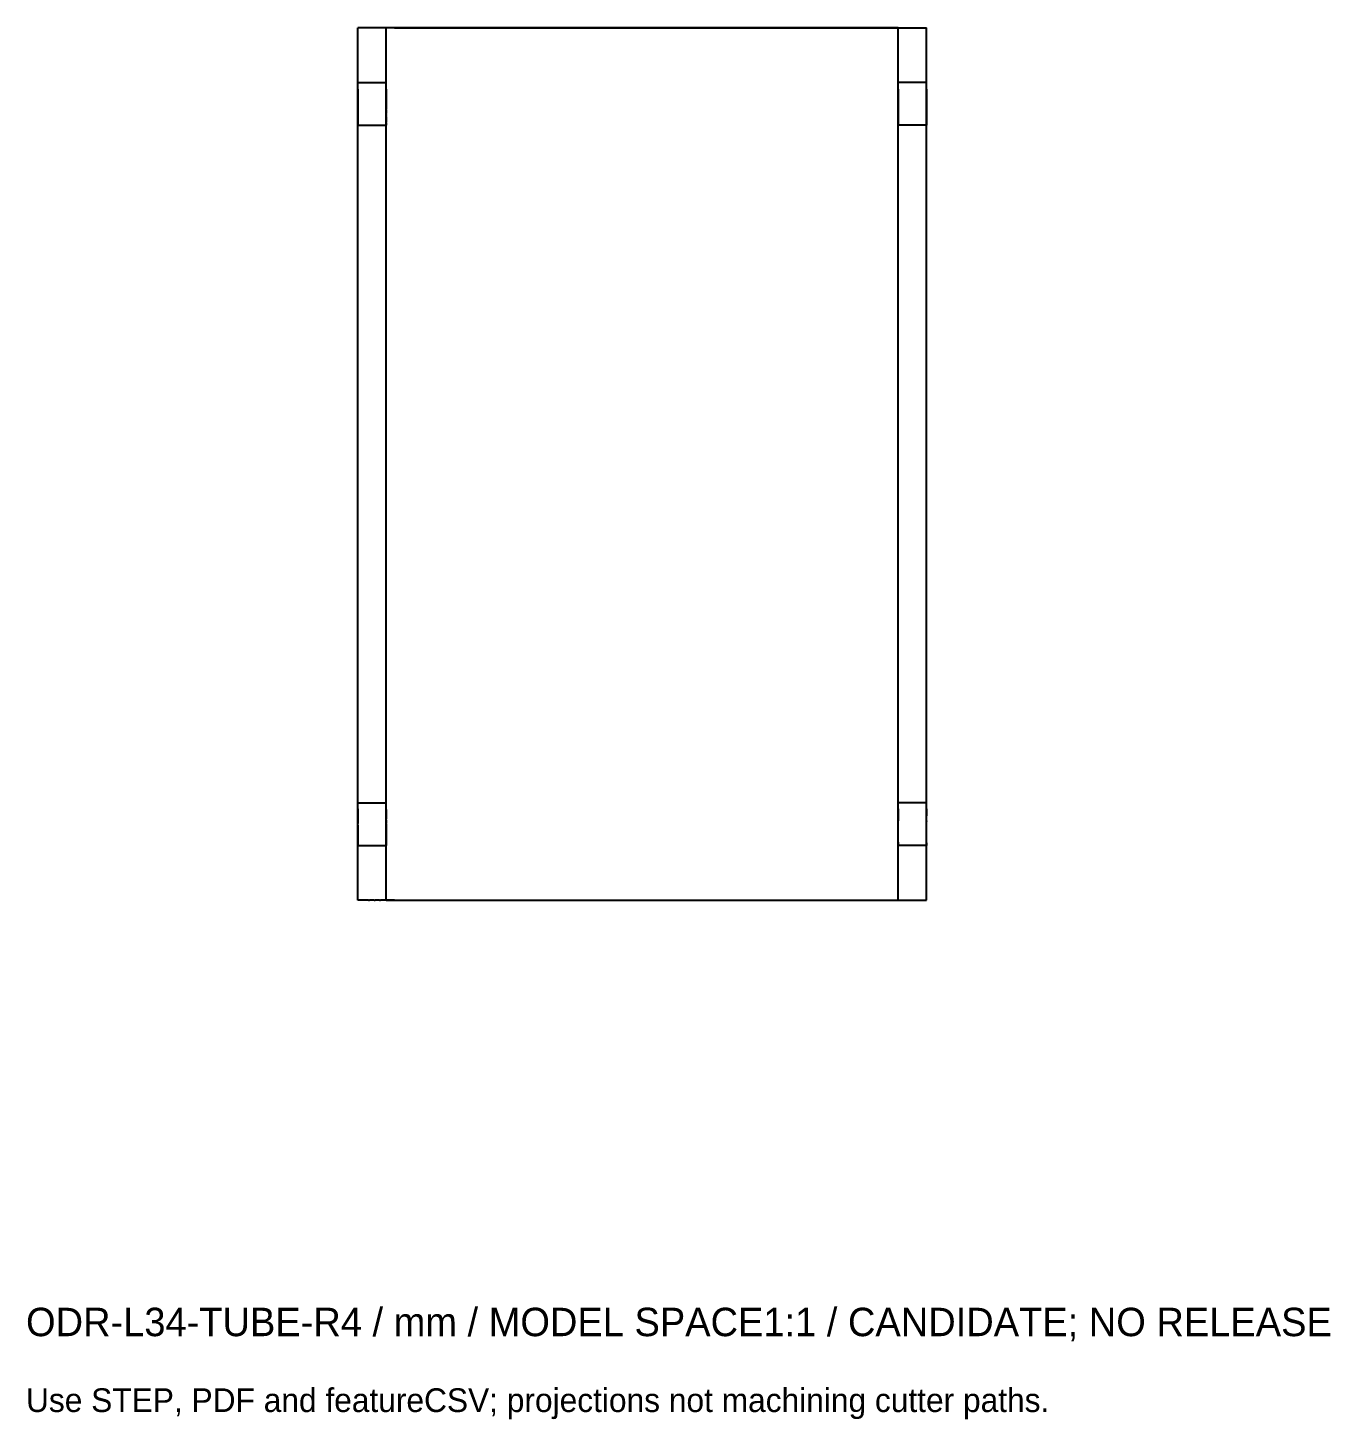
# Model space of a CAD drawing. Header units: millimetres. Extents: x -65 to 170, y -225 to 20.
# Drawn here: x -64.8 to 72.6, y -224.8 to -78 of the extents above; entities that cross this region are included whole.
import ezdxf

# ---------------------------------------------------------------- set-up
doc = ezdxf.new("R2010")
doc.units = ezdxf.units.MM
doc.layers.add('FRONT_XZ', color=7, linetype='Continuous')

msp = doc.modelspace()

# ---------------------------------------------------------------- linework, layer by layer
at = {"layer": 'FRONT_XZ'}
for p, q in [((-29.99, -78), (-30, -78)), ((-30, -170), (-30, -78)), ((-30, -78), (-30, -78)), ((-29.98, -78), (-29.99, -78)), ((-29.96, -78), (-29.98, -78)), ((-29.94, -78), (-29.96, -78)), ((-29.92, -78), (-29.94, -78)), ((-29.89, -78), (-29.92, -78)), ((-29.85, -78), (-29.89, -78)), ((-29.81, -78), (-29.85, -78)), ((-29.77, -78), (-29.81, -78)), ((-29.72, -78), (-29.77, -78)), ((-29.67, -78), (-29.72, -78)), ((-29.62, -78), (-29.67, -78)), ((-29.56, -78), (-29.62, -78)), ((-29.49, -78), (-29.56, -78)), ((-29.43, -78), (-29.49, -78)), ((-29.36, -78), (-29.43, -78)), ((-29.28, -78), (-29.36, -78)), ((-29.2, -78), (-29.28, -78)), ((-29.12, -78), (-29.2, -78)), ((-29.04, -78), (-29.12, -78)), ((-28.95, -78), (-29.04, -78)), ((-28.86, -78), (-28.95, -78)), ((-28.76, -78), (-28.86, -78)), ((-28.67, -78), (-28.76, -78)), ((-28.57, -78), (-28.67, -78)), ((-28.47, -78), (-28.57, -78)), ((-28.36, -78), (-28.47, -78)), ((-28.26, -78), (-28.36, -78)), ((-28.15, -78), (-28.26, -78)), ((-28.04, -78), (-28.15, -78)), ((-27.93, -78), (-28.04, -78)), ((-27.81, -78), (-27.93, -78)), ((-27.7, -78), (-27.81, -78)), ((-27.59, -78), (-27.7, -78)), ((-27.47, -78), (-27.59, -78)), ((-27.35, -78), (-27.47, -78)), ((-27.24, -78), (-27.35, -78)), ((-27.12, -78), (-27.24, -78)), ((-27, -78), (-27.12, -78)), ((27, -78), (-27, -78)), ((-26.99, -78), (-27, -78)), ((-27, -170), (-27, -78)), ((-27, -78), (-27, -78)), ((-26.98, -78), (-26.99, -78)), ((-26.96, -78), (-26.98, -78)), ((-26.94, -78), (-26.96, -78)), ((-26.92, -78), (-26.94, -78)), ((-26.89, -78), (-26.92, -78)), ((-26.85, -78), (-26.89, -78)), ((-26.81, -78), (-26.85, -78)), ((-26.77, -78), (-26.81, -78)), ((-26.72, -78), (-26.77, -78)), ((-26.67, -78), (-26.72, -78)), ((-26.62, -78), (-26.67, -78)), ((-26.56, -78), (-26.62, -78)), ((-26.49, -78), (-26.56, -78)), ((-26.43, -78), (-26.49, -78)), ((-26.36, -78), (-26.43, -78)), ((-26.28, -78), (-26.36, -78)), ((-26.2, -78), (-26.28, -78)), ((-26.12, -78), (-26.2, -78)), ((-26.12, -78), (-26.04, -78)), ((-26.04, -78), (-25.95, -78)), ((-25.95, -78), (-25.86, -78)), ((-25.86, -78), (-25.76, -78)), ((-25.76, -78), (-25.67, -78)), ((-25.67, -78), (-25.57, -78)), ((-25.57, -78), (-25.47, -78)), ((-25.47, -78), (-25.36, -78)), ((-25.36, -78), (-25.26, -78)), ((-25.26, -78), (-25.15, -78)), ((-25.15, -78), (-25.04, -78)), ((-25.04, -78), (-24.93, -78)), ((-24.93, -78), (-24.81, -78)), ((-24.81, -78), (-24.7, -78)), ((-24.7, -78), (-24.59, -78)), ((-24.59, -78), (-24.47, -78)), ((-24.47, -78), (-24.35, -78)), ((-24.35, -78), (-24.24, -78)), ((-24.24, -78), (-24.12, -78)), ((-24.12, -78), (-24, -78)), ((-24, -78), (24, -78)), ((24, -78), (24.12, -78)), ((24.12, -78), (24.24, -78)), ((24.24, -78), (24.35, -78)), ((24.35, -78), (24.47, -78)), ((24.47, -78), (24.59, -78)), ((24.59, -78), (24.7, -78)), ((24.7, -78), (24.81, -78)), ((24.81, -78), (24.93, -78)), ((24.93, -78), (25.04, -78)), ((25.04, -78), (25.15, -78)), ((25.15, -78), (25.26, -78)), ((25.26, -78), (25.36, -78)), ((25.36, -78), (25.47, -78)), ((25.47, -78), (25.57, -78)), ((25.57, -78), (25.67, -78)), ((25.67, -78), (25.76, -78)), ((25.76, -78), (25.86, -78)), ((25.86, -78), (25.95, -78)), ((25.95, -78), (26.04, -78)), ((26.04, -78), (26.12, -78)), ((26.12, -78), (26.2, -78)), ((26.2, -78), (26.28, -78)), ((26.28, -78), (26.36, -78)), ((26.36, -78), (26.43, -78)), ((26.43, -78), (26.49, -78)), ((26.49, -78), (26.56, -78)), ((26.56, -78), (26.62, -78)), ((26.62, -78), (26.67, -78)), ((26.67, -78), (26.72, -78)), ((26.72, -78), (26.77, -78)), ((26.77, -78), (26.81, -78)), ((26.81, -78), (26.85, -78)), ((26.85, -78), (26.89, -78)), ((26.89, -78), (26.92, -78)), ((26.92, -78), (26.94, -78)), ((26.94, -78), (26.96, -78)), ((26.98, -78), (26.96, -78)), ((26.99, -78), (26.98, -78)), ((26.99, -78), (27, -78)), ((27, -78), (27.12, -78)), ((27, -170), (27, -78)), ((27, -78), (27, -78)), ((27.12, -78), (27.24, -78)), ((27.24, -78), (27.35, -78)), ((27.35, -78), (27.47, -78)), ((27.47, -78), (27.59, -78)), ((27.59, -78), (27.7, -78)), ((27.7, -78), (27.81, -78)), ((27.81, -78), (27.93, -78)), ((27.93, -78), (28.04, -78)), ((28.04, -78), (28.15, -78)), ((28.15, -78), (28.26, -78)), ((28.26, -78), (28.36, -78)), ((28.36, -78), (28.47, -78)), ((28.47, -78), (28.57, -78)), ((28.57, -78), (28.67, -78)), ((28.67, -78), (28.76, -78)), ((28.76, -78), (28.86, -78)), ((28.86, -78), (28.95, -78)), ((28.95, -78), (29.04, -78)), ((29.04, -78), (29.12, -78)), ((29.12, -78), (29.2, -78)), ((29.2, -78), (29.28, -78)), ((29.28, -78), (29.36, -78)), ((29.36, -78), (29.43, -78)), ((29.43, -78), (29.49, -78)), ((29.49, -78), (29.56, -78)), ((29.56, -78), (29.62, -78)), ((29.62, -78), (29.67, -78)), ((29.67, -78), (29.72, -78)), ((29.72, -78), (29.77, -78)), ((29.77, -78), (29.81, -78)), ((29.81, -78), (29.85, -78)), ((29.85, -78), (29.89, -78)), ((29.89, -78), (29.92, -78)), ((29.92, -78), (29.94, -78)), ((29.94, -78), (29.96, -78)), ((29.96, -78), (29.98, -78)), ((29.98, -78), (29.99, -78)), ((29.99, -78), (30, -78)), ((30, -170), (30, -78)), ((30, -78), (30, -78)), ((-30, -83.76), (-30, -83.75)), ((-30, -83.75), (-30, -83.75)), ((-30, -83.75), (-27, -83.75)), ((-30, -83.77), (-30, -83.76)), ((-30, -83.79), (-30, -83.77)), ((-30, -83.8), (-30, -83.79)), ((-30, -83.82), (-30, -83.8)), ((-30, -83.85), (-30, -83.82)), ((-30, -83.88), (-30, -83.85)), ((-30, -83.91), (-30, -83.88)), ((-30, -83.94), (-30, -83.91)), ((-30, -83.98), (-30, -83.94)), ((-30, -84.02), (-30, -83.98)), ((-30, -84.07), (-30, -84.02)), ((-30, -84.11), (-30, -84.07)), ((-30, -84.16), (-30, -84.11)), ((-30, -84.22), (-30, -84.16)), ((-30, -84.27), (-30, -84.22)), ((-30, -84.33), (-30, -84.27)), ((-30, -84.39), (-30, -84.33)), ((-30, -84.46), (-30, -84.39)), ((-30, -84.46), (-30, -84.52)), ((-30, -84.52), (-30, -84.59)), ((-30, -84.59), (-30, -84.66)), ((-30, -84.66), (-30, -84.74)), ((-30, -84.74), (-30, -84.81)), ((-30, -84.81), (-30, -84.89)), ((-30, -84.89), (-30, -84.97)), ((-30, -84.97), (-30, -85.05)), ((-30, -85.05), (-30, -85.13)), ((-27, -83.76), (-27, -83.75)), ((-27, -83.75), (-27, -83.75)), ((-27, -83.77), (-27, -83.76)), ((-27, -83.79), (-27, -83.77)), ((-27, -83.8), (-27, -83.79)), ((-27, -83.82), (-27, -83.8)), ((-27, -83.85), (-27, -83.82)), ((-27, -83.88), (-27, -83.85)), ((-27, -83.91), (-27, -83.88)), ((-27, -83.94), (-27, -83.91)), ((-27, -83.98), (-27, -83.94)), ((-27, -84.02), (-27, -83.98)), ((-27, -84.07), (-27, -84.02)), ((-27, -84.11), (-27, -84.07)), ((-27, -84.16), (-27, -84.11)), ((-27, -84.22), (-27, -84.16)), ((-27, -84.27), (-27, -84.22)), ((-27, -84.33), (-27, -84.27)), ((-27, -84.39), (-27, -84.33)), ((-27, -84.46), (-27, -84.39)), ((-27, -84.46), (-27, -84.52)), ((-27, -84.52), (-27, -84.59)), ((-27, -84.59), (-27, -84.66)), ((-27, -84.66), (-27, -84.74)), ((-27, -84.74), (-27, -84.81)), ((-27, -84.81), (-27, -84.89)), ((-27, -84.89), (-27, -84.97)), ((-27, -84.97), (-27, -85.05)), ((-27, -85.05), (-27, -85.13)), ((27, -83.76), (27, -83.75)), ((30, -83.75), (27, -83.75)), ((27, -83.75), (27, -83.75)), ((27, -83.77), (27, -83.76)), ((27, -83.79), (27, -83.77)), ((27, -83.8), (27, -83.79)), ((27, -83.82), (27, -83.8)), ((27, -83.85), (27, -83.82)), ((27, -83.88), (27, -83.85)), ((27, -83.91), (27, -83.88)), ((27, -83.94), (27, -83.91)), ((27, -83.98), (27, -83.94)), ((27, -84.02), (27, -83.98)), ((27, -84.07), (27, -84.02)), ((27, -84.11), (27, -84.07)), ((27, -84.16), (27, -84.11)), ((27, -84.22), (27, -84.16)), ((27, -84.27), (27, -84.22)), ((27, -84.33), (27, -84.27)), ((27, -84.39), (27, -84.33)), ((27, -84.46), (27, -84.39)), ((27, -84.46), (27, -84.52)), ((27, -84.52), (27, -84.59)), ((27, -84.59), (27, -84.66)), ((27, -84.66), (27, -84.74)), ((27, -84.74), (27, -84.81)), ((27, -84.81), (27, -84.89)), ((27, -84.89), (27, -84.97)), ((27, -84.97), (27, -85.05)), ((27, -85.05), (27, -85.13)), ((30, -83.76), (30, -83.75)), ((30, -83.75), (30, -83.75)), ((30, -83.77), (30, -83.76)), ((30, -83.79), (30, -83.77)), ((30, -83.8), (30, -83.79)), ((30, -83.82), (30, -83.8)), ((30, -83.85), (30, -83.82)), ((30, -83.88), (30, -83.85)), ((30, -83.91), (30, -83.88)), ((30, -83.94), (30, -83.91)), ((30, -83.98), (30, -83.94)), ((30, -84.02), (30, -83.98)), ((30, -84.07), (30, -84.02)), ((30, -84.11), (30, -84.07)), ((30, -84.16), (30, -84.11)), ((30, -84.22), (30, -84.16)), ((30, -84.27), (30, -84.22)), ((30, -84.33), (30, -84.27)), ((30, -84.39), (30, -84.33)), ((30, -84.46), (30, -84.39)), ((30, -84.46), (30, -84.52)), ((30, -84.52), (30, -84.59)), ((30, -84.59), (30, -84.66)), ((30, -84.66), (30, -84.74)), ((30, -84.74), (30, -84.81)), ((30, -84.81), (30, -84.89)), ((30, -84.89), (30, -84.97)), ((30, -84.97), (30, -85.05)), ((30, -85.05), (30, -85.13)), ((-30, -85.13), (-30, -85.21)), ((-30, -85.21), (-30, -85.3)), ((-30, -85.3), (-30, -85.38)), ((-30, -85.38), (-30, -85.47)), ((-30, -85.47), (-30, -85.56)), ((-30, -85.56), (-30, -85.64)), ((-30, -85.64), (-30, -85.73)), ((-30, -85.73), (-30, -85.82)), ((-30, -85.82), (-30, -85.91)), ((-30, -85.91), (-30, -86)), ((-30, -86), (-30, -86.09)), ((-30, -86.09), (-30, -86.18)), ((-30, -86.18), (-30, -86.27)), ((-30, -86.27), (-30, -86.36)), ((-30, -86.36), (-30, -86.44)), ((-30, -86.44), (-30, -86.53)), ((-30, -86.53), (-30, -86.62)), ((-27, -85.13), (-27, -85.21)), ((-27, -85.21), (-27, -85.3)), ((-27, -85.3), (-27, -85.38)), ((-27, -85.38), (-27, -85.47)), ((-27, -85.47), (-27, -85.56)), ((-27, -85.56), (-27, -85.64)), ((-27, -85.64), (-27, -85.73)), ((-27, -85.73), (-27, -85.82)), ((-27, -85.82), (-27, -85.91)), ((-27, -85.91), (-27, -86)), ((-27, -86), (-27, -86.09)), ((-27, -86.09), (-27, -86.18)), ((-27, -86.18), (-27, -86.27)), ((-27, -86.27), (-27, -86.36)), ((-27, -86.36), (-27, -86.44)), ((-27, -86.44), (-27, -86.53)), ((-27, -86.53), (-27, -86.62)), ((27, -85.13), (27, -85.21)), ((27, -85.21), (27, -85.3)), ((27, -85.3), (27, -85.38)), ((27, -85.38), (27, -85.47)), ((27, -85.47), (27, -85.56)), ((27, -85.56), (27, -85.64)), ((27, -85.64), (27, -85.73)), ((27, -85.73), (27, -85.82)), ((27, -85.82), (27, -85.91)), ((27, -85.91), (27, -86)), ((27, -86), (27, -86.09)), ((27, -86.09), (27, -86.18)), ((27, -86.18), (27, -86.27)), ((27, -86.27), (27, -86.36)), ((27, -86.36), (27, -86.44)), ((27, -86.44), (27, -86.53)), ((27, -86.53), (27, -86.62)), ((30, -85.13), (30, -85.21)), ((30, -85.21), (30, -85.3)), ((30, -85.3), (30, -85.38)), ((30, -85.38), (30, -85.47)), ((30, -85.47), (30, -85.56)), ((30, -85.56), (30, -85.64)), ((30, -85.64), (30, -85.73)), ((30, -85.73), (30, -85.82)), ((30, -85.82), (30, -85.91)), ((30, -85.91), (30, -86)), ((30, -86), (30, -86.09)), ((30, -86.09), (30, -86.18)), ((30, -86.18), (30, -86.27)), ((30, -86.27), (30, -86.36)), ((30, -86.36), (30, -86.44)), ((30, -86.44), (30, -86.53)), ((30, -86.53), (30, -86.62)), ((-30, -86.62), (-30, -86.7)), ((-30, -86.7), (-30, -86.79)), ((-30, -86.79), (-30, -86.87)), ((-30, -86.87), (-30, -86.95)), ((-30, -86.95), (-30, -87.03)), ((-30, -87.03), (-30, -87.11)), ((-30, -87.11), (-30, -87.19)), ((-30, -87.19), (-30, -87.26)), ((-30, -87.26), (-30, -87.34)), ((-30, -87.34), (-30, -87.41)), ((-30, -87.41), (-30, -87.48)), ((-30, -87.48), (-30, -87.54)), ((-30, -87.54), (-30, -87.61)), ((-30, -87.61), (-30, -87.67)), ((-30, -87.67), (-30, -87.73)), ((-30, -87.73), (-30, -87.78)), ((-30, -87.78), (-30, -87.84)), ((-30, -87.84), (-30, -87.89)), ((-30, -87.89), (-30, -87.93)), ((-30, -87.93), (-30, -87.98)), ((-30, -87.98), (-30, -88.02)), ((-30, -88.02), (-30, -88.06)), ((-27, -86.7), (-27, -86.62)), ((-27, -86.7), (-27, -86.79)), ((-27, -86.79), (-27, -86.87)), ((-27, -86.87), (-27, -86.95)), ((-27, -87.03), (-27, -86.95)), ((-27, -87.03), (-27, -87.11)), ((-27, -87.19), (-27, -87.11)), ((-27, -87.19), (-27, -87.26)), ((-27, -87.34), (-27, -87.26)), ((-27, -87.34), (-27, -87.41)), ((-27, -87.41), (-27, -87.48)), ((-27, -87.48), (-27, -87.54)), ((-27, -87.54), (-27, -87.61)), ((-27, -87.61), (-27, -87.67)), ((-27, -87.67), (-27, -87.73)), ((-27, -87.73), (-27, -87.78)), ((-27, -87.78), (-27, -87.84)), ((-27, -87.89), (-27, -87.84)), ((-27, -87.89), (-27, -87.93)), ((-27, -87.98), (-27, -87.93)), ((-27, -87.98), (-27, -88.02)), ((-27, -88.06), (-27, -88.02)), ((27, -86.62), (27, -86.7)), ((27, -86.7), (27, -86.79)), ((27, -86.79), (27, -86.87)), ((27, -86.87), (27, -86.95)), ((27, -86.95), (27, -87.03)), ((27, -87.03), (27, -87.11)), ((27, -87.11), (27, -87.19)), ((27, -87.19), (27, -87.26)), ((27, -87.26), (27, -87.34)), ((27, -87.34), (27, -87.41)), ((27, -87.41), (27, -87.48)), ((27, -87.48), (27, -87.54)), ((27, -87.54), (27, -87.61)), ((27, -87.61), (27, -87.67)), ((27, -87.67), (27, -87.73)), ((27, -87.73), (27, -87.78)), ((27, -87.78), (27, -87.84)), ((27, -87.84), (27, -87.89)), ((27, -87.89), (27, -87.93)), ((27, -87.93), (27, -87.98)), ((27, -87.98), (27, -88.02)), ((27, -88.02), (27, -88.06)), ((30, -86.62), (30, -86.7)), ((30, -86.7), (30, -86.79)), ((30, -86.79), (30, -86.87)), ((30, -86.87), (30, -86.95)), ((30, -86.95), (30, -87.03)), ((30, -87.03), (30, -87.11)), ((30, -87.11), (30, -87.19)), ((30, -87.19), (30, -87.26)), ((30, -87.26), (30, -87.34)), ((30, -87.34), (30, -87.41)), ((30, -87.41), (30, -87.48)), ((30, -87.48), (30, -87.54)), ((30, -87.54), (30, -87.61)), ((30, -87.61), (30, -87.67)), ((30, -87.67), (30, -87.73)), ((30, -87.73), (30, -87.78)), ((30, -87.78), (30, -87.84)), ((30, -87.84), (30, -87.89)), ((30, -87.89), (30, -87.93)), ((30, -87.93), (30, -87.98)), ((30, -87.98), (30, -88.02)), ((30, -88.02), (30, -88.06)), ((-30, -88.06), (-30, -88.09)), ((-30, -88.09), (-30, -88.12)), ((-30, -88.12), (-30, -88.15)), ((-30, -88.15), (-30, -88.18)), ((-30, -88.18), (-30, -88.2)), ((-30, -88.2), (-30, -88.21)), ((-30, -88.21), (-30, -88.23)), ((-30, -88.23), (-30, -88.24)), ((-30, -88.24), (-30, -88.25)), ((-30, -88.25), (-30, -88.25)), ((-30, -88.25), (-27, -88.25)), ((-27, -88.06), (-27, -88.09)), ((-27, -88.12), (-27, -88.09)), ((-27, -88.12), (-27, -88.15)), ((-27, -88.15), (-27, -88.18)), ((-27, -88.18), (-27, -88.2)), ((-27, -88.2), (-27, -88.21)), ((-27, -88.21), (-27, -88.23)), ((-27, -88.23), (-27, -88.24)), ((-27, -88.24), (-27, -88.25)), ((-27, -88.25), (-27, -88.25)), ((27, -88.06), (27, -88.09)), ((27, -88.09), (27, -88.12)), ((27, -88.12), (27, -88.15)), ((27, -88.15), (27, -88.18)), ((27, -88.18), (27, -88.2)), ((27, -88.2), (27, -88.21)), ((27, -88.21), (27, -88.23)), ((27, -88.23), (27, -88.24)), ((27, -88.24), (27, -88.25)), ((30, -88.25), (27, -88.25)), ((27, -88.25), (27, -88.25)), ((30, -88.06), (30, -88.09)), ((30, -88.09), (30, -88.12)), ((30, -88.12), (30, -88.15)), ((30, -88.15), (30, -88.18)), ((30, -88.18), (30, -88.2)), ((30, -88.21), (30, -88.2)), ((30, -88.21), (30, -88.23)), ((30, -88.23), (30, -88.24)), ((30, -88.24), (30, -88.25)), ((30, -88.25), (30, -88.25)), ((-30, -159.76), (-30, -159.75)), ((-30, -159.75), (-30, -159.75)), ((-30, -159.75), (-27, -159.75)), ((-30, -159.77), (-30, -159.76)), ((-30, -159.79), (-30, -159.77)), ((-30, -159.8), (-30, -159.79)), ((-30, -159.82), (-30, -159.8)), ((-30, -159.85), (-30, -159.82)), ((-30, -159.88), (-30, -159.85)), ((-30, -159.91), (-30, -159.88)), ((-30, -159.94), (-30, -159.91)), ((-30, -159.98), (-30, -159.94)), ((-27, -159.76), (-27, -159.75)), ((-27, -159.75), (-27, -159.75)), ((-27, -159.77), (-27, -159.76)), ((-27, -159.79), (-27, -159.77)), ((-27, -159.8), (-27, -159.79)), ((-27, -159.82), (-27, -159.8)), ((-27, -159.85), (-27, -159.82)), ((-27, -159.88), (-27, -159.85)), ((-27, -159.91), (-27, -159.88)), ((-27, -159.94), (-27, -159.91)), ((-27, -159.98), (-27, -159.94)), ((27, -159.76), (27, -159.75)), ((30, -159.75), (27, -159.75)), ((27, -159.75), (27, -159.75)), ((27, -159.77), (27, -159.76)), ((27, -159.79), (27, -159.77)), ((27, -159.8), (27, -159.79)), ((27, -159.82), (27, -159.8)), ((27, -159.85), (27, -159.82)), ((27, -159.88), (27, -159.85)), ((27, -159.91), (27, -159.88)), ((27, -159.94), (27, -159.91)), ((27, -159.98), (27, -159.94)), ((30, -159.76), (30, -159.75)), ((30, -159.75), (30, -159.75)), ((30, -159.77), (30, -159.76)), ((30, -159.79), (30, -159.77)), ((30, -159.8), (30, -159.79)), ((30, -159.82), (30, -159.8)), ((30, -159.85), (30, -159.82)), ((30, -159.88), (30, -159.85)), ((30, -159.91), (30, -159.88)), ((30, -159.94), (30, -159.91)), ((30, -159.98), (30, -159.94)), ((-30, -160.02), (-30, -159.98)), ((-30, -160.07), (-30, -160.02)), ((-30, -160.11), (-30, -160.07)), ((-30, -160.16), (-30, -160.11)), ((-30, -160.22), (-30, -160.16)), ((-30, -160.27), (-30, -160.22)), ((-30, -160.33), (-30, -160.27)), ((-30, -160.39), (-30, -160.33)), ((-30, -160.39), (-30, -160.46)), ((-30, -160.46), (-30, -160.52)), ((-30, -160.52), (-30, -160.59)), ((-30, -160.59), (-30, -160.66)), ((-30, -160.66), (-30, -160.74)), ((-30, -160.74), (-30, -160.81)), ((-30, -160.81), (-30, -160.89)), ((-30, -160.89), (-30, -160.97)), ((-30, -160.97), (-30, -161.05)), ((-30, -161.05), (-30, -161.13)), ((-30, -161.13), (-30, -161.21)), ((-30, -161.21), (-30, -161.3)), ((-30, -161.3), (-30, -161.38)), ((-30, -161.38), (-30, -161.47)), ((-27, -160.02), (-27, -159.98)), ((-27, -160.07), (-27, -160.02)), ((-27, -160.11), (-27, -160.07)), ((-27, -160.16), (-27, -160.11)), ((-27, -160.22), (-27, -160.16)), ((-27, -160.27), (-27, -160.22)), ((-27, -160.33), (-27, -160.27)), ((-27, -160.39), (-27, -160.33)), ((-27, -160.46), (-27, -160.39)), ((-27, -160.46), (-27, -160.52)), ((-27, -160.52), (-27, -160.59)), ((-27, -160.59), (-27, -160.66)), ((-27, -160.66), (-27, -160.74)), ((-27, -160.74), (-27, -160.81)), ((-27, -160.81), (-27, -160.89)), ((-27, -160.89), (-27, -160.97)), ((-27, -160.97), (-27, -161.05)), ((-27, -161.05), (-27, -161.13)), ((-27, -161.13), (-27, -161.21)), ((-27, -161.21), (-27, -161.3)), ((-27, -161.3), (-27, -161.38)), ((-27, -161.38), (-27, -161.47)), ((27, -160.02), (27, -159.98)), ((27, -160.07), (27, -160.02)), ((27, -160.11), (27, -160.07)), ((27, -160.16), (27, -160.11)), ((27, -160.22), (27, -160.16)), ((27, -160.27), (27, -160.22)), ((27, -160.33), (27, -160.27)), ((27, -160.39), (27, -160.33)), ((27, -160.39), (27, -160.46)), ((27, -160.46), (27, -160.52)), ((27, -160.52), (27, -160.59)), ((27, -160.59), (27, -160.66)), ((27, -160.66), (27, -160.74)), ((27, -160.74), (27, -160.81)), ((27, -160.81), (27, -160.89)), ((27, -160.89), (27, -160.97)), ((27, -160.97), (27, -161.05)), ((27, -161.05), (27, -161.13)), ((27, -161.13), (27, -161.21)), ((27, -161.21), (27, -161.3)), ((27, -161.3), (27, -161.38)), ((27, -161.38), (27, -161.47)), ((30, -160.02), (30, -159.98)), ((30, -160.07), (30, -160.02)), ((30, -160.11), (30, -160.07)), ((30, -160.16), (30, -160.11)), ((30, -160.22), (30, -160.16)), ((30, -160.27), (30, -160.22)), ((30, -160.33), (30, -160.27)), ((30, -160.39), (30, -160.33)), ((30, -160.39), (30, -160.46)), ((30, -160.46), (30, -160.52)), ((30, -160.52), (30, -160.59)), ((30, -160.59), (30, -160.66)), ((30, -160.66), (30, -160.74)), ((30, -160.74), (30, -160.81)), ((30, -160.81), (30, -160.89)), ((30, -160.89), (30, -160.97)), ((30, -160.97), (30, -161.05)), ((30, -161.05), (30, -161.13)), ((30, -161.21), (30, -161.13)), ((30, -161.3), (30, -161.21)), ((30, -161.38), (30, -161.3)), ((30, -161.47), (30, -161.38)), ((-30, -161.47), (-30, -161.56)), ((-30, -161.56), (-30, -161.64)), ((-30, -161.64), (-30, -161.73)), ((-30, -161.73), (-30, -161.82)), ((-30, -161.82), (-30, -161.91)), ((-30, -162), (-30, -161.91)), ((-30, -162.09), (-30, -162)), ((-30, -162.09), (-30, -162.18)), ((-30, -162.18), (-30, -162.27)), ((-30, -162.27), (-30, -162.36)), ((-30, -162.36), (-30, -162.44)), ((-30, -162.44), (-30, -162.53)), ((-30, -162.53), (-30, -162.62)), ((-30, -162.62), (-30, -162.7)), ((-30, -162.7), (-30, -162.79)), ((-30, -162.79), (-30, -162.87)), ((-30, -162.87), (-30, -162.95)), ((-27, -161.56), (-27, -161.47)), ((-27, -161.56), (-27, -161.64)), ((-27, -161.64), (-27, -161.73)), ((-27, -161.73), (-27, -161.82)), ((-27, -161.82), (-27, -161.91)), ((-27, -162), (-27, -161.91)), ((-27, -162), (-27, -162.09)), ((-27, -162.09), (-27, -162.18)), ((-27, -162.18), (-27, -162.27)), ((-27, -162.27), (-27, -162.36)), ((-27, -162.36), (-27, -162.44)), ((-27, -162.44), (-27, -162.53)), ((-27, -162.53), (-27, -162.62)), ((-27, -162.62), (-27, -162.7)), ((-27, -162.7), (-27, -162.79)), ((-27, -162.79), (-27, -162.87)), ((-27, -162.87), (-27, -162.95)), ((27, -161.47), (27, -161.56)), ((27, -161.56), (27, -161.64)), ((27, -161.73), (27, -161.64)), ((27, -161.82), (27, -161.73)), ((27, -161.91), (27, -161.82)), ((27, -162), (27, -161.91)), ((27, -162.09), (27, -162)), ((27, -162.18), (27, -162.09)), ((27, -162.27), (27, -162.18)), ((27, -162.36), (27, -162.27)), ((27, -162.44), (27, -162.36)), ((27, -162.53), (27, -162.44)), ((27, -162.62), (27, -162.53)), ((27, -162.7), (27, -162.62)), ((27, -162.79), (27, -162.7)), ((27, -162.87), (27, -162.79)), ((27, -162.95), (27, -162.87)), ((30, -161.56), (30, -161.47)), ((30, -161.64), (30, -161.56)), ((30, -161.64), (30, -161.73)), ((30, -161.82), (30, -161.73)), ((30, -161.91), (30, -161.82)), ((30, -162), (30, -161.91)), ((30, -162.09), (30, -162)), ((30, -162.18), (30, -162.09)), ((30, -162.27), (30, -162.18)), ((30, -162.36), (30, -162.27)), ((30, -162.44), (30, -162.36)), ((30, -162.53), (30, -162.44)), ((30, -162.62), (30, -162.53)), ((30, -162.7), (30, -162.62)), ((30, -162.79), (30, -162.7)), ((30, -162.87), (30, -162.79)), ((30, -162.95), (30, -162.87)), ((-30, -162.95), (-30, -163.03)), ((-30, -163.03), (-30, -163.11)), ((-30, -163.11), (-30, -163.19)), ((-30, -163.19), (-30, -163.26)), ((-30, -163.26), (-30, -163.34)), ((-30, -163.34), (-30, -163.41)), ((-30, -163.41), (-30, -163.48)), ((-30, -163.48), (-30, -163.54)), ((-30, -163.54), (-30, -163.61)), ((-30, -163.61), (-30, -163.67)), ((-30, -163.67), (-30, -163.73)), ((-30, -163.73), (-30, -163.78)), ((-30, -163.78), (-30, -163.84)), ((-30, -163.84), (-30, -163.89)), ((-30, -163.89), (-30, -163.93)), ((-30, -163.93), (-30, -163.98)), ((-30, -163.98), (-30, -164.02)), ((-30, -164.02), (-30, -164.06)), ((-30, -164.06), (-30, -164.09)), ((-30, -164.09), (-30, -164.12)), ((-30, -164.12), (-30, -164.15)), ((-30, -164.15), (-30, -164.18)), ((-30, -164.18), (-30, -164.2)), ((-30, -164.2), (-30, -164.21)), ((-30, -164.21), (-30, -164.23)), ((-30, -164.23), (-30, -164.24)), ((-30, -164.24), (-30, -164.25)), ((-30, -164.25), (-30, -164.25)), ((-30, -164.25), (-27, -164.25)), ((-27, -162.95), (-27, -163.03)), ((-27, -163.03), (-27, -163.11)), ((-27, -163.11), (-27, -163.19)), ((-27, -163.19), (-27, -163.26)), ((-27, -163.26), (-27, -163.34)), ((-27, -163.34), (-27, -163.41)), ((-27, -163.41), (-27, -163.48)), ((-27, -163.48), (-27, -163.54)), ((-27, -163.54), (-27, -163.61)), ((-27, -163.61), (-27, -163.67)), ((-27, -163.67), (-27, -163.73)), ((-27, -163.73), (-27, -163.78)), ((-27, -163.78), (-27, -163.84)), ((-27, -163.84), (-27, -163.89)), ((-27, -163.89), (-27, -163.93)), ((-27, -163.93), (-27, -163.98)), ((-27, -163.98), (-27, -164.02)), ((-27, -164.02), (-27, -164.06)), ((-27, -164.06), (-27, -164.09)), ((-27, -164.09), (-27, -164.12)), ((-27, -164.12), (-27, -164.15)), ((-27, -164.15), (-27, -164.18)), ((-27, -164.18), (-27, -164.2)), ((-27, -164.2), (-27, -164.21)), ((-27, -164.21), (-27, -164.23)), ((-27, -164.23), (-27, -164.24)), ((-27, -164.24), (-27, -164.25)), ((-27, -164.25), (-27, -164.25)), ((27, -163.03), (27, -162.95)), ((27, -163.11), (27, -163.03)), ((27, -163.19), (27, -163.11)), ((27, -163.26), (27, -163.19)), ((27, -163.34), (27, -163.26)), ((27, -163.41), (27, -163.34)), ((27, -163.48), (27, -163.41)), ((27, -163.54), (27, -163.48)), ((27, -163.61), (27, -163.54)), ((27, -163.67), (27, -163.61)), ((27, -163.73), (27, -163.67)), ((27, -163.78), (27, -163.73)), ((27, -163.84), (27, -163.78)), ((27, -163.89), (27, -163.84)), ((27, -163.89), (27, -163.93)), ((27, -163.93), (27, -163.98)), ((27, -163.98), (27, -164.02)), ((27, -164.02), (27, -164.06)), ((27, -164.06), (27, -164.09)), ((27, -164.09), (27, -164.12)), ((27, -164.12), (27, -164.15)), ((27, -164.15), (27, -164.18)), ((27, -164.18), (27, -164.2)), ((27, -164.2), (27, -164.21)), ((27, -164.21), (27, -164.23)), ((27, -164.23), (27, -164.24)), ((27, -164.24), (27, -164.25)), ((30, -164.25), (27, -164.25)), ((27, -164.25), (27, -164.25)), ((30, -163.03), (30, -162.95)), ((30, -163.11), (30, -163.03)), ((30, -163.19), (30, -163.11)), ((30, -163.26), (30, -163.19)), ((30, -163.34), (30, -163.26)), ((30, -163.41), (30, -163.34)), ((30, -163.48), (30, -163.41)), ((30, -163.54), (30, -163.48)), ((30, -163.61), (30, -163.54)), ((30, -163.67), (30, -163.61)), ((30, -163.73), (30, -163.67)), ((30, -163.78), (30, -163.73)), ((30, -163.84), (30, -163.78)), ((30, -163.89), (30, -163.84)), ((30, -163.93), (30, -163.89)), ((30, -163.98), (30, -163.93)), ((30, -163.98), (30, -164.02)), ((30, -164.02), (30, -164.06)), ((30, -164.06), (30, -164.09)), ((30, -164.09), (30, -164.12)), ((30, -164.12), (30, -164.15)), ((30, -164.15), (30, -164.18)), ((30, -164.18), (30, -164.2)), ((30, -164.2), (30, -164.21)), ((30, -164.21), (30, -164.23)), ((30, -164.23), (30, -164.24)), ((30, -164.24), (30, -164.25)), ((30, -164.25), (30, -164.25)), ((-29.99, -170), (-30, -170)), ((-30, -170), (-30, -170)), ((-29.98, -170), (-29.99, -170)), ((-29.96, -170), (-29.98, -170)), ((-29.94, -170), (-29.96, -170)), ((-29.92, -170), (-29.94, -170)), ((-29.89, -170), (-29.92, -170)), ((-29.85, -170), (-29.89, -170)), ((-29.81, -170), (-29.85, -170)), ((-29.77, -170), (-29.81, -170)), ((-29.72, -170), (-29.77, -170)), ((-29.67, -170), (-29.72, -170)), ((-29.62, -170), (-29.67, -170)), ((-29.56, -170), (-29.62, -170)), ((-29.49, -170), (-29.56, -170)), ((-29.43, -170), (-29.49, -170)), ((-29.36, -170), (-29.43, -170)), ((-29.28, -170), (-29.36, -170)), ((-29.2, -170), (-29.28, -170)), ((-29.12, -170), (-29.2, -170)), ((-29.04, -170), (-29.12, -170)), ((-28.95, -170), (-29.04, -170)), ((-28.86, -170), (-28.95, -170)), ((-28.86, -170), (-28.76, -170)), ((-28.67, -170), (-28.76, -170)), ((-28.57, -170), (-28.67, -170)), ((-28.47, -170), (-28.57, -170)), ((-28.36, -170), (-28.47, -170)), ((-28.26, -170), (-28.36, -170)), ((-28.26, -170), (-28.15, -170)), ((-28.04, -170), (-28.15, -170)), ((-27.93, -170), (-28.04, -170)), ((-27.81, -170), (-27.93, -170)), ((-27.7, -170), (-27.81, -170)), ((-27.7, -170), (-27.59, -170)), ((-27.47, -170), (-27.59, -170)), ((-27.35, -170), (-27.47, -170)), ((-27.24, -170), (-27.35, -170)), ((-27.12, -170), (-27.24, -170)), ((-27, -170), (-27.12, -170)), ((-27, -170), (27, -170)), ((-26.99, -170), (-27, -170)), ((-27, -170), (-27, -170)), ((-26.98, -170), (-26.99, -170)), ((-26.96, -170), (-26.98, -170)), ((-26.94, -170), (-26.96, -170)), ((-26.92, -170), (-26.94, -170)), ((-26.89, -170), (-26.92, -170)), ((-26.85, -170), (-26.89, -170)), ((-26.81, -170), (-26.85, -170)), ((-26.77, -170), (-26.81, -170)), ((-26.72, -170), (-26.77, -170)), ((-26.67, -170), (-26.72, -170)), ((-26.62, -170), (-26.67, -170)), ((-26.56, -170), (-26.62, -170)), ((-26.49, -170), (-26.56, -170)), ((-26.43, -170), (-26.49, -170)), ((-26.36, -170), (-26.43, -170)), ((-26.28, -170), (-26.36, -170)), ((-26.2, -170), (-26.28, -170)), ((-26.12, -170), (-26.2, -170)), ((-26.12, -170), (-26.04, -170)), ((-26.04, -170), (-25.95, -170)), ((-25.95, -170), (-25.86, -170)), ((-25.86, -170), (-25.76, -170)), ((-25.76, -170), (-25.67, -170)), ((-25.67, -170), (-25.57, -170)), ((-25.57, -170), (-25.47, -170)), ((-25.47, -170), (-25.36, -170)), ((-25.36, -170), (-25.26, -170)), ((-25.26, -170), (-25.15, -170)), ((-25.15, -170), (-25.04, -170)), ((-25.04, -170), (-24.93, -170)), ((-24.93, -170), (-24.81, -170)), ((-24.81, -170), (-24.7, -170)), ((-24.7, -170), (-24.59, -170)), ((-24.59, -170), (-24.47, -170)), ((-24.47, -170), (-24.35, -170)), ((-24.35, -170), (-24.24, -170)), ((-24.24, -170), (-24.12, -170)), ((-24.12, -170), (-24, -170)), ((-24, -170), (24, -170)), ((24, -170), (24.12, -170)), ((24.12, -170), (24.24, -170)), ((24.24, -170), (24.35, -170)), ((24.35, -170), (24.47, -170)), ((24.47, -170), (24.59, -170)), ((24.59, -170), (24.7, -170)), ((24.7, -170), (24.81, -170)), ((24.81, -170), (24.93, -170)), ((24.93, -170), (25.04, -170)), ((25.04, -170), (25.15, -170)), ((25.15, -170), (25.26, -170)), ((25.26, -170), (25.36, -170)), ((25.36, -170), (25.47, -170)), ((25.47, -170), (25.57, -170)), ((25.57, -170), (25.67, -170)), ((25.67, -170), (25.76, -170)), ((25.76, -170), (25.86, -170)), ((25.86, -170), (25.95, -170)), ((25.95, -170), (26.04, -170)), ((26.04, -170), (26.12, -170)), ((26.12, -170), (26.2, -170)), ((26.2, -170), (26.28, -170)), ((26.28, -170), (26.36, -170)), ((26.36, -170), (26.43, -170)), ((26.43, -170), (26.49, -170)), ((26.49, -170), (26.56, -170)), ((26.56, -170), (26.62, -170)), ((26.62, -170), (26.67, -170)), ((26.67, -170), (26.72, -170)), ((26.72, -170), (26.77, -170)), ((26.77, -170), (26.81, -170)), ((26.81, -170), (26.85, -170)), ((26.85, -170), (26.89, -170)), ((26.89, -170), (26.92, -170)), ((26.92, -170), (26.94, -170)), ((26.94, -170), (26.96, -170)), ((26.98, -170), (26.96, -170)), ((26.98, -170), (26.99, -170)), ((26.99, -170), (27, -170)), ((27, -170), (27.12, -170)), ((27, -170), (27, -170)), ((27.12, -170), (27.24, -170)), ((27.24, -170), (27.35, -170)), ((27.35, -170), (27.47, -170)), ((27.47, -170), (27.59, -170)), ((27.59, -170), (27.7, -170)), ((27.7, -170), (27.81, -170)), ((27.81, -170), (27.93, -170)), ((27.93, -170), (28.04, -170)), ((28.04, -170), (28.15, -170)), ((28.15, -170), (28.26, -170)), ((28.26, -170), (28.36, -170)), ((28.36, -170), (28.47, -170)), ((28.47, -170), (28.57, -170)), ((28.57, -170), (28.67, -170)), ((28.67, -170), (28.76, -170)), ((28.76, -170), (28.86, -170)), ((28.86, -170), (28.95, -170)), ((28.95, -170), (29.04, -170)), ((29.04, -170), (29.12, -170)), ((29.12, -170), (29.2, -170)), ((29.2, -170), (29.28, -170)), ((29.28, -170), (29.36, -170)), ((29.36, -170), (29.43, -170)), ((29.43, -170), (29.49, -170)), ((29.49, -170), (29.56, -170)), ((29.56, -170), (29.62, -170)), ((29.62, -170), (29.67, -170)), ((29.67, -170), (29.72, -170)), ((29.72, -170), (29.77, -170)), ((29.77, -170), (29.81, -170)), ((29.81, -170), (29.85, -170)), ((29.85, -170), (29.89, -170)), ((29.89, -170), (29.92, -170)), ((29.92, -170), (29.94, -170)), ((29.94, -170), (29.96, -170)), ((29.96, -170), (29.98, -170)), ((29.98, -170), (29.99, -170)), ((29.99, -170), (30, -170)), ((30, -170), (30, -170))]:
    msp.add_line(p, q, dxfattribs=at)

# ---------------------------------------------------------------- texts
for s, height, p in [('ODR-L34-TUBE-R4 / mm / MODEL SPACE1:1 / CANDIDATE; NO RELEASE', 3, (-65, -216)), ('Use STEP, PDF and featureCSV; projections not machining cutter paths.', 2.5, (-65, -224))]:
    msp.add_text(s, height=height).set_placement(p)

doc.saveas('drawing.dxf')
